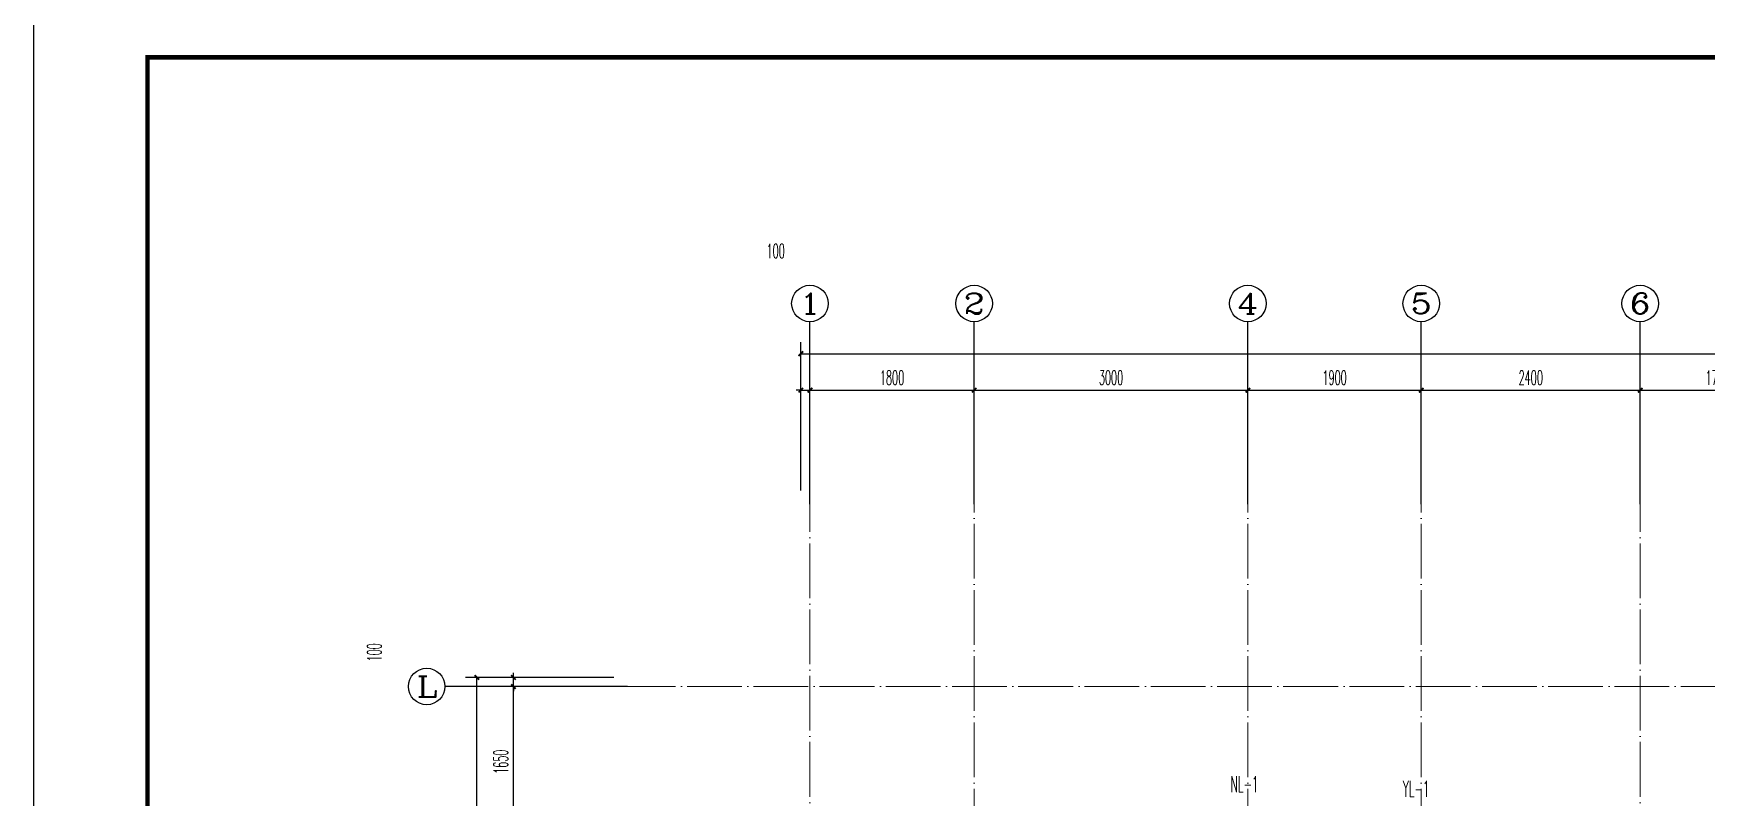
# Model space of a CAD drawing. Extents: x 27938 to 1042331, y -235042 to 1535213.
# Drawn here: x 673907 to 692244, y 145115 to 153494 of the extents above; entities that cross this region are included whole.
import ezdxf
from ezdxf.enums import TextEntityAlignment as Align

# ---------------------------------------------------------------- set-up
doc = ezdxf.new("R2010")
doc.units = 0
doc.header["$LTSCALE"] = 1000
doc.header["$MEASUREMENT"] = 0
doc.linetypes.add('DOTE', pattern=[2.42, 2, -0.2, 0.02, -0.2])
for name, color, linetype in [('3.5方案汇报，与郭总、侯月琴确定户型_t8$0$2020.03.04 -1安徽标准化洋房户型(UA）_t8_t8$0$看线', 154, 'Continuous'), ('AXIS', 3, 'Continuous'), ('AXIS_TEXT', 4, 'Continuous'), ('DIM_凝结', 3, 'Continuous'), ('DIM_雨水', 3, 'Continuous'), ('图框', 140, 'Continuous')]:
    doc.layers.add(name, color=color, linetype=linetype)
doc.layers.add('DOTE', color=19, linetype='DOTE', lineweight=9)
doc.styles.add('_TCH_AXIS', font='COMPLEX', dxfattribs={"bigfont": 'GBCBIG'})
doc.styles.add('_TCH_DIM_T3', font='SIMPLEX.shx', dxfattribs={"width": 0.494118, "bigfont": 'GBCBIG.shx'})
doc.styles.add('_TWT_SERIAL', font='simplex.shx', dxfattribs={"width": 0.6, "oblique": 10, "height": 3, "bigfont": 'aadri.shx'})
doc.styles.add('COMPLEX', font='COMPLEX')
doc.dimstyles.new('_TCH_ARCH&&50', dxfattribs={"dimtxt": 157.5, "dimasz": 50, "dimexe": 125, "dimexo": 150, "dimgap": 58.75, "dimtad": 1, "dimdec": 0, "dimzin": 0, "dimdsep": 46, "dimtxsty": '_TCH_DIM_T3', "dimblk": 'ARCHTICK', "dimcen": 0.09, "dimclrt": 7, "dimazin": 0, "dimtfac": 1, "dimtdec": 0, "dimtix": 1, "dimtmove": 2, "dimatfit": 3, "dimldrblk": 'ARCHTICK', "dimfxl": 1, "dimtolj": 1, "dimtzin": 0, "dimarcsym": 0})

# ---------------------------------------------------------------- blocks, each defined once
blk = doc.blocks.new('GFDGDGRDGRDG')
at = {"layer": 'DOTE', "linetype": 'DOTE', "ltscale": 0.3}
for p, q in [((575594, 360558), (575594, 376108)), ((577394, 368758), (577394, 376108)), ((580394, 368758), (580394, 376108)), ((582294, 368758), (582294, 376108)), ((584694, 360558), (584694, 376108)), ((626394, 374108), (573594, 374108))]:
    blk.add_line(p, q, dxfattribs=at)
blk = doc.blocks.new('A$C3EFC1732')
at = {"layer": '图框'}
blk.add_lwpolyline([(-10512, -59400), (126150, -59400), (126150, 0), (-10512, 0)], close=True, dxfattribs=at)
at = {"layer": '图框', "const_width": 100}
blk.add_lwpolyline([(-8012, -58400), (125150, -58400), (125150, -1000), (-8012, -1000)], close=True, dxfattribs=at)
blk = doc.blocks.new('_ArchTick')
at = {"color": 0, "linetype": 'ByBlock', "const_width": 0.4}
blk.add_lwpolyline([(-0.5, -0.5), (0.5, 0.5)], dxfattribs=at)
blk = doc.blocks.new('*D484')
at = {"layer": 'AXIS', "color": 0, "lineweight": -2}
for p, q in [((680267, 146332), (679042, 146332)), ((679167, 144682), (679167, 146332)), ((680267, 144682), (679042, 144682))]:
    blk.add_line(p, q, dxfattribs=at)
at = {"layer": 'Defpoints', "color": 0}
for p in [(679167, 146332), (680417, 146332), (680417, 144682)]:
    blk.add_point(p, dxfattribs=at)
at = {"layer": 'AXIS', "color": 0, "lineweight": -2, "xscale": 50, "yscale": 50, "zscale": 50}
for p, rotation in [((679167, 146332), 90), ((679167, 144682), 270)]:
    blk.add_blockref('_ArchTick', p, dxfattribs=dict(at, rotation=rotation))
at = {"layer": 'AXIS', "color": 7, "insert": (679029, 145507), "char_height": 157.5, "attachment_point": 5, "rotation": 90, "style": '_TCH_DIM_T3'}
blk.add_mtext('\\A1;1650', dxfattribs=at)
blk = doc.blocks.new('*D485')
at = {"layer": 'AXIS', "color": 0, "lineweight": -2}
for p, q in [((680267, 146432), (679042, 146432)), ((680267, 146332), (679042, 146332)), ((679167, 146432), (679167, 146482)), ((679167, 146332), (679167, 146432)), ((679167, 146332), (679167, 146282))]:
    blk.add_line(p, q, dxfattribs=at)
at = {"layer": 'Defpoints', "color": 0}
for p in [(679167, 146432), (680417, 146432), (680417, 146332)]:
    blk.add_point(p, dxfattribs=at)
at = {"layer": 'AXIS', "color": 0, "lineweight": -2, "xscale": 50, "yscale": 50, "zscale": 50}
for p, rotation in [((679167, 146432), 270), ((679167, 146332), 90)]:
    blk.add_blockref('_ArchTick', p, dxfattribs=dict(at, rotation=rotation))
at = {"layer": 'AXIS', "color": 7, "insert": (677642, 146707), "char_height": 157.5, "attachment_point": 5, "rotation": 90, "style": '_TCH_DIM_T3'}
blk.add_mtext('\\A1;100', dxfattribs=at)
blk = doc.blocks.new('*D486')
at = {"layer": 'AXIS', "color": 0, "lineweight": -2}
for p, q in [((680267, 146432), (678642, 146432)), ((678767, 134532), (678767, 146432)), ((680267, 134532), (678642, 134532))]:
    blk.add_line(p, q, dxfattribs=at)
at = {"layer": 'Defpoints', "color": 0}
for p in [(678767, 146432), (680417, 146432), (680417, 134532)]:
    blk.add_point(p, dxfattribs=at)
at = {"layer": 'AXIS', "color": 0, "lineweight": -2, "xscale": 50, "yscale": 50, "zscale": 50}
for p, rotation in [((678767, 146432), 90), ((678767, 134532), 270)]:
    blk.add_blockref('_ArchTick', p, dxfattribs=dict(at, rotation=rotation))
at = {"layer": 'AXIS', "color": 7, "insert": (678629, 140482), "char_height": 157.5, "attachment_point": 5, "rotation": 90, "style": '_TCH_DIM_T3'}
blk.add_mtext('\\A1;11900', dxfattribs=at)
blk = doc.blocks.new('*D487')
at = {"layer": 'AXIS', "color": 0, "lineweight": -2}
for p, q in [((682317, 148482), (682317, 149707)), ((682417, 148482), (682417, 149707)), ((682317, 149582), (682267, 149582)), ((682317, 149582), (682417, 149582)), ((682417, 149582), (682467, 149582))]:
    blk.add_line(p, q, dxfattribs=at)
at = {"layer": 'Defpoints', "color": 0}
for p in [(682417, 149582), (682317, 148332), (682417, 148332)]:
    blk.add_point(p, dxfattribs=at)
at = {"layer": 'AXIS', "color": 0, "lineweight": -2, "xscale": 50, "yscale": 50, "zscale": 50}
blk.add_blockref('_ArchTick', (682317, 149582), dxfattribs=at)
at = {"layer": 'AXIS', "color": 0, "lineweight": -2, "xscale": 50, "yscale": 50, "zscale": 50, "rotation": 180}
blk.add_blockref('_ArchTick', (682417, 149582), dxfattribs=at)
at = {"layer": 'AXIS', "color": 7, "insert": (682042, 151107), "char_height": 157.5, "attachment_point": 5, "style": '_TCH_DIM_T3'}
blk.add_mtext('\\A1;100', dxfattribs=at)
blk = doc.blocks.new('*D488')
at = {"layer": 'AXIS', "color": 0, "lineweight": -2}
for p, q in [((682417, 148482), (682417, 149707)), ((684217, 148482), (684217, 149707)), ((682417, 149582), (684217, 149582))]:
    blk.add_line(p, q, dxfattribs=at)
at = {"layer": 'Defpoints', "color": 0}
for p in [(684217, 149582), (682417, 148332), (684217, 148332)]:
    blk.add_point(p, dxfattribs=at)
at = {"layer": 'AXIS', "color": 0, "lineweight": -2, "xscale": 50, "yscale": 50, "zscale": 50, "rotation": 180}
blk.add_blockref('_ArchTick', (682417, 149582), dxfattribs=at)
at = {"layer": 'AXIS', "color": 0, "lineweight": -2, "xscale": 50, "yscale": 50, "zscale": 50}
blk.add_blockref('_ArchTick', (684217, 149582), dxfattribs=at)
at = {"layer": 'AXIS', "color": 7, "insert": (683317, 149720), "char_height": 157.5, "attachment_point": 5, "style": '_TCH_DIM_T3'}
blk.add_mtext('\\A1;1800', dxfattribs=at)
blk = doc.blocks.new('*D489')
at = {"layer": 'AXIS', "color": 0, "lineweight": -2}
for p, q in [((684217, 148482), (684217, 149707)), ((687217, 148482), (687217, 149707)), ((684217, 149582), (687217, 149582))]:
    blk.add_line(p, q, dxfattribs=at)
at = {"layer": 'Defpoints', "color": 0}
for p in [(687217, 149582), (684217, 148332), (687217, 148332)]:
    blk.add_point(p, dxfattribs=at)
at = {"layer": 'AXIS', "color": 0, "lineweight": -2, "xscale": 50, "yscale": 50, "zscale": 50, "rotation": 180}
blk.add_blockref('_ArchTick', (684217, 149582), dxfattribs=at)
at = {"layer": 'AXIS', "color": 0, "lineweight": -2, "xscale": 50, "yscale": 50, "zscale": 50}
blk.add_blockref('_ArchTick', (687217, 149582), dxfattribs=at)
at = {"layer": 'AXIS', "color": 7, "insert": (685717, 149720), "char_height": 157.5, "attachment_point": 5, "style": '_TCH_DIM_T3'}
blk.add_mtext('\\A1;3000', dxfattribs=at)
blk = doc.blocks.new('*D490')
at = {"layer": 'AXIS', "color": 0, "lineweight": -2}
for p, q in [((687217, 148482), (687217, 149707)), ((689117, 148482), (689117, 149707)), ((687217, 149582), (689117, 149582))]:
    blk.add_line(p, q, dxfattribs=at)
at = {"layer": 'Defpoints', "color": 0}
for p in [(689117, 149582), (687217, 148332), (689117, 148332)]:
    blk.add_point(p, dxfattribs=at)
at = {"layer": 'AXIS', "color": 0, "lineweight": -2, "xscale": 50, "yscale": 50, "zscale": 50, "rotation": 180}
blk.add_blockref('_ArchTick', (687217, 149582), dxfattribs=at)
at = {"layer": 'AXIS', "color": 0, "lineweight": -2, "xscale": 50, "yscale": 50, "zscale": 50}
blk.add_blockref('_ArchTick', (689117, 149582), dxfattribs=at)
at = {"layer": 'AXIS', "color": 7, "insert": (688167, 149720), "char_height": 157.5, "attachment_point": 5, "style": '_TCH_DIM_T3'}
blk.add_mtext('\\A1;1900', dxfattribs=at)
blk = doc.blocks.new('*D491')
at = {"layer": 'AXIS', "color": 0, "lineweight": -2}
for p, q in [((689117, 148482), (689117, 149707)), ((691517, 148482), (691517, 149707)), ((689117, 149582), (691517, 149582))]:
    blk.add_line(p, q, dxfattribs=at)
at = {"layer": 'Defpoints', "color": 0}
for p in [(691517, 149582), (689117, 148332), (691517, 148332)]:
    blk.add_point(p, dxfattribs=at)
at = {"layer": 'AXIS', "color": 0, "lineweight": -2, "xscale": 50, "yscale": 50, "zscale": 50, "rotation": 180}
blk.add_blockref('_ArchTick', (689117, 149582), dxfattribs=at)
at = {"layer": 'AXIS', "color": 0, "lineweight": -2, "xscale": 50, "yscale": 50, "zscale": 50}
blk.add_blockref('_ArchTick', (691517, 149582), dxfattribs=at)
at = {"layer": 'AXIS', "color": 7, "insert": (690317, 149720), "char_height": 157.5, "attachment_point": 5, "style": '_TCH_DIM_T3'}
blk.add_mtext('\\A1;2400', dxfattribs=at)
blk = doc.blocks.new('*D492')
at = {"layer": 'AXIS', "color": 0, "lineweight": -2}
for p, q in [((691517, 148482), (691517, 149707)), ((693217, 148482), (693217, 149707)), ((691517, 149582), (693217, 149582))]:
    blk.add_line(p, q, dxfattribs=at)
at = {"layer": 'Defpoints', "color": 0}
for p in [(693217, 149582), (691517, 148332), (693217, 148332)]:
    blk.add_point(p, dxfattribs=at)
at = {"layer": 'AXIS', "color": 0, "lineweight": -2, "xscale": 50, "yscale": 50, "zscale": 50, "rotation": 180}
blk.add_blockref('_ArchTick', (691517, 149582), dxfattribs=at)
at = {"layer": 'AXIS', "color": 0, "lineweight": -2, "xscale": 50, "yscale": 50, "zscale": 50}
blk.add_blockref('_ArchTick', (693217, 149582), dxfattribs=at)
at = {"layer": 'AXIS', "color": 7, "insert": (692367, 149720), "char_height": 157.5, "attachment_point": 5, "style": '_TCH_DIM_T3'}
blk.add_mtext('\\A1;1700', dxfattribs=at)
blk = doc.blocks.new('*D499')
at = {"layer": 'AXIS', "color": 0, "lineweight": -2}
for p, q in [((682317, 148482), (682317, 150107)), ((731317, 148482), (731317, 150107)), ((682317, 149982), (731317, 149982))]:
    blk.add_line(p, q, dxfattribs=at)
at = {"layer": 'Defpoints', "color": 0}
for p in [(731317, 149982), (682317, 148332), (731317, 148332)]:
    blk.add_point(p, dxfattribs=at)
at = {"layer": 'AXIS', "color": 0, "lineweight": -2, "xscale": 50, "yscale": 50, "zscale": 50, "rotation": 180}
blk.add_blockref('_ArchTick', (682317, 149982), dxfattribs=at)
at = {"layer": 'AXIS', "color": 0, "lineweight": -2, "xscale": 50, "yscale": 50, "zscale": 50}
blk.add_blockref('_ArchTick', (731317, 149982), dxfattribs=at)
at = {"layer": 'AXIS', "color": 7, "insert": (706817, 150120), "char_height": 157.5, "attachment_point": 5, "style": '_TCH_DIM_T3'}
blk.add_mtext('\\A1;49000', dxfattribs=at)
blk = doc.blocks.new('_AXISO')
blk.add_circle((0, 0), 0.5)
at = {"layer": 'AXIS_TEXT', "style": 'COMPLEX', "width": 1.041667}
blk.add_attdef('A', text='', height=0.56, dxfattribs=at).set_placement((-0.25, -0.28), (0.25, -0.28), align=Align.FIT)

msp = doc.modelspace()

# ---------------------------------------------------------------- linework, layer by layer
at = {"layer": 'AXIS'}
for p, q in [((682416.6, 148332.3), (682416.6, 150332.3)), ((684216.6, 148332.3), (684216.6, 150332.3)), ((687216.6, 148332.3), (687216.6, 150332.3)), ((689116.6, 148332.3), (689116.6, 150332.3)), ((691516.6, 148332.3), (691516.6, 150332.3)), ((680416.6, 146332.3), (678416.6, 146332.3))]:
    msp.add_line(p, q, dxfattribs=at)

# ---------------------------------------------------------------- block references
at = {"xscale": 0.5, "yscale": 0.5, "zscale": 0.5}
msp.add_blockref('A$C3EFC1732', (679162.9, 153731.3), dxfattribs=at)
at = {"layer": '3.5方案汇报，与郭总、侯月琴确定户型_t8$0$2020.03.04 -1安徽标准化洋房户型(UA）_t8_t8$0$看线', "ltscale": 10}
msp.add_blockref('GFDGDGRDGRDG', (106822.9, -227776), dxfattribs=at)
at = {"layer": 'AXIS'}
ref = msp.add_blockref('_AXISO', (682416.6, 150532.3), dxfattribs=dict(at, xscale=400, yscale=400, zscale=400))
ref.add_attrib('A', '1', dxfattribs={"layer": 'AXIS_TEXT', "height": 226.3, "style": '_TCH_AXIS', "width": 2.333333}).set_placement((682303.4, 150419.2), (682529.7, 150419.2), align=Align.FIT)
ref = msp.add_blockref('_AXISO', (684216.6, 150532.3), dxfattribs=dict(at, xscale=400, yscale=400, zscale=400))
ref.add_attrib('A', '2', dxfattribs={"layer": 'AXIS_TEXT', "height": 226.3, "style": '_TCH_AXIS', "width": 1.5}).set_placement((684103.4, 150419.2), (684329.7, 150419.2), align=Align.FIT)
ref = msp.add_blockref('_AXISO', (687216.6, 150532.3), dxfattribs=dict(at, xscale=400, yscale=400, zscale=400))
ref.add_attrib('A', '4', dxfattribs={"layer": 'AXIS_TEXT', "height": 226.3, "style": '_TCH_AXIS', "width": 1.3125}).set_placement((687103.4, 150419.2), (687329.7, 150419.2), align=Align.FIT)
ref = msp.add_blockref('_AXISO', (689116.6, 150532.3), dxfattribs=dict(at, xscale=400, yscale=400, zscale=400))
ref.add_attrib('A', '5', dxfattribs={"layer": 'AXIS_TEXT', "height": 226.3, "style": '_TCH_AXIS', "width": 1.5}).set_placement((689003.4, 150419.2), (689229.7, 150419.2), align=Align.FIT)
ref = msp.add_blockref('_AXISO', (691516.6, 150532.3), dxfattribs=dict(at, xscale=400, yscale=400, zscale=400))
ref.add_attrib('A', '6', dxfattribs={"layer": 'AXIS_TEXT', "height": 226.3, "style": '_TCH_AXIS', "width": 1.5}).set_placement((691403.4, 150419.2), (691629.7, 150419.2), align=Align.FIT)
ref = msp.add_blockref('_AXISO', (678216.6, 146332.3), dxfattribs=dict(at, xscale=400, yscale=400, zscale=400))
ref.add_attrib('A', 'L', dxfattribs={"layer": 'AXIS_TEXT', "height": 226.3, "style": '_TCH_AXIS', "width": 1.4}).set_placement((678103.4, 146219.2), (678329.7, 146219.2), align=Align.FIT)

# ---------------------------------------------------------------- texts
at = {"layer": 'DIM_凝结', "color": 7, "style": '_TWT_SERIAL', "width": 0.48}
msp.add_text('NL-1', height=175, dxfattribs=at).set_placement((687028.2, 145174.9))
at = {"layer": 'DIM_雨水', "color": 7, "style": '_TWT_SERIAL', "width": 0.48}
msp.add_text('YL-1', height=175, dxfattribs=at).set_placement((688915.8, 145124.3))

# ---------------------------------------------------------------- dimensions: what is measured, and where the dimension line sits
at = {"layer": 'AXIS'}
for base, p1, p2, angle, picture, middle in [((682416.6, 149582.3), (682316.6, 148332.3), (682416.6, 148332.3), 0, '*D487', (682041.6, 151107.3)), ((679166.6, 146432.3), (680416.6, 146332.3), (680416.6, 146432.3), 90, '*D485', (677641.6, 146707.3))]:
    dim = msp.add_linear_dim(base=base, p1=p1, p2=p2, angle=angle, dimstyle='_TCH_ARCH&&50', dxfattribs=at)
    dim.commit()
    dim.dimension.update_dxf_attribs({"geometry": picture, "text_midpoint": middle, "dimtype": 129})
for p1, p2, distance, picture, middle in [((682316.6, 148332.3), (731316.6, 148332.3), 1650, '*D499', (706816.6, 150119.8)), ((682416.6, 148332.3), (684216.6, 148332.3), 1250, '*D488', (683316.6, 149719.8)), ((684216.6, 148332.3), (687216.6, 148332.3), 1250, '*D489', (685716.6, 149719.8)), ((687216.6, 148332.3), (689116.6, 148332.3), 1250, '*D490', (688166.6, 149719.8)), ((689116.6, 148332.3), (691516.6, 148332.3), 1250, '*D491', (690316.6, 149719.8)), ((691516.6, 148332.3), (693216.6, 148332.3), 1250, '*D492', (692366.6, 149719.8)), ((680416.6, 134532.3), (680416.6, 146432.3), 1650, '*D486', (678629.1, 140482.3)), ((680416.6, 144682.3), (680416.6, 146332.3), 1250, '*D484', (679029.1, 145507.3))]:
    dim = msp.add_aligned_dim(p1=p1, p2=p2, distance=distance, dimstyle='_TCH_ARCH&&50', dxfattribs=at)
    dim.commit()
    dim.dimension.update_dxf_attribs({"geometry": picture, "text_midpoint": middle})

doc.saveas('drawing.dxf')
